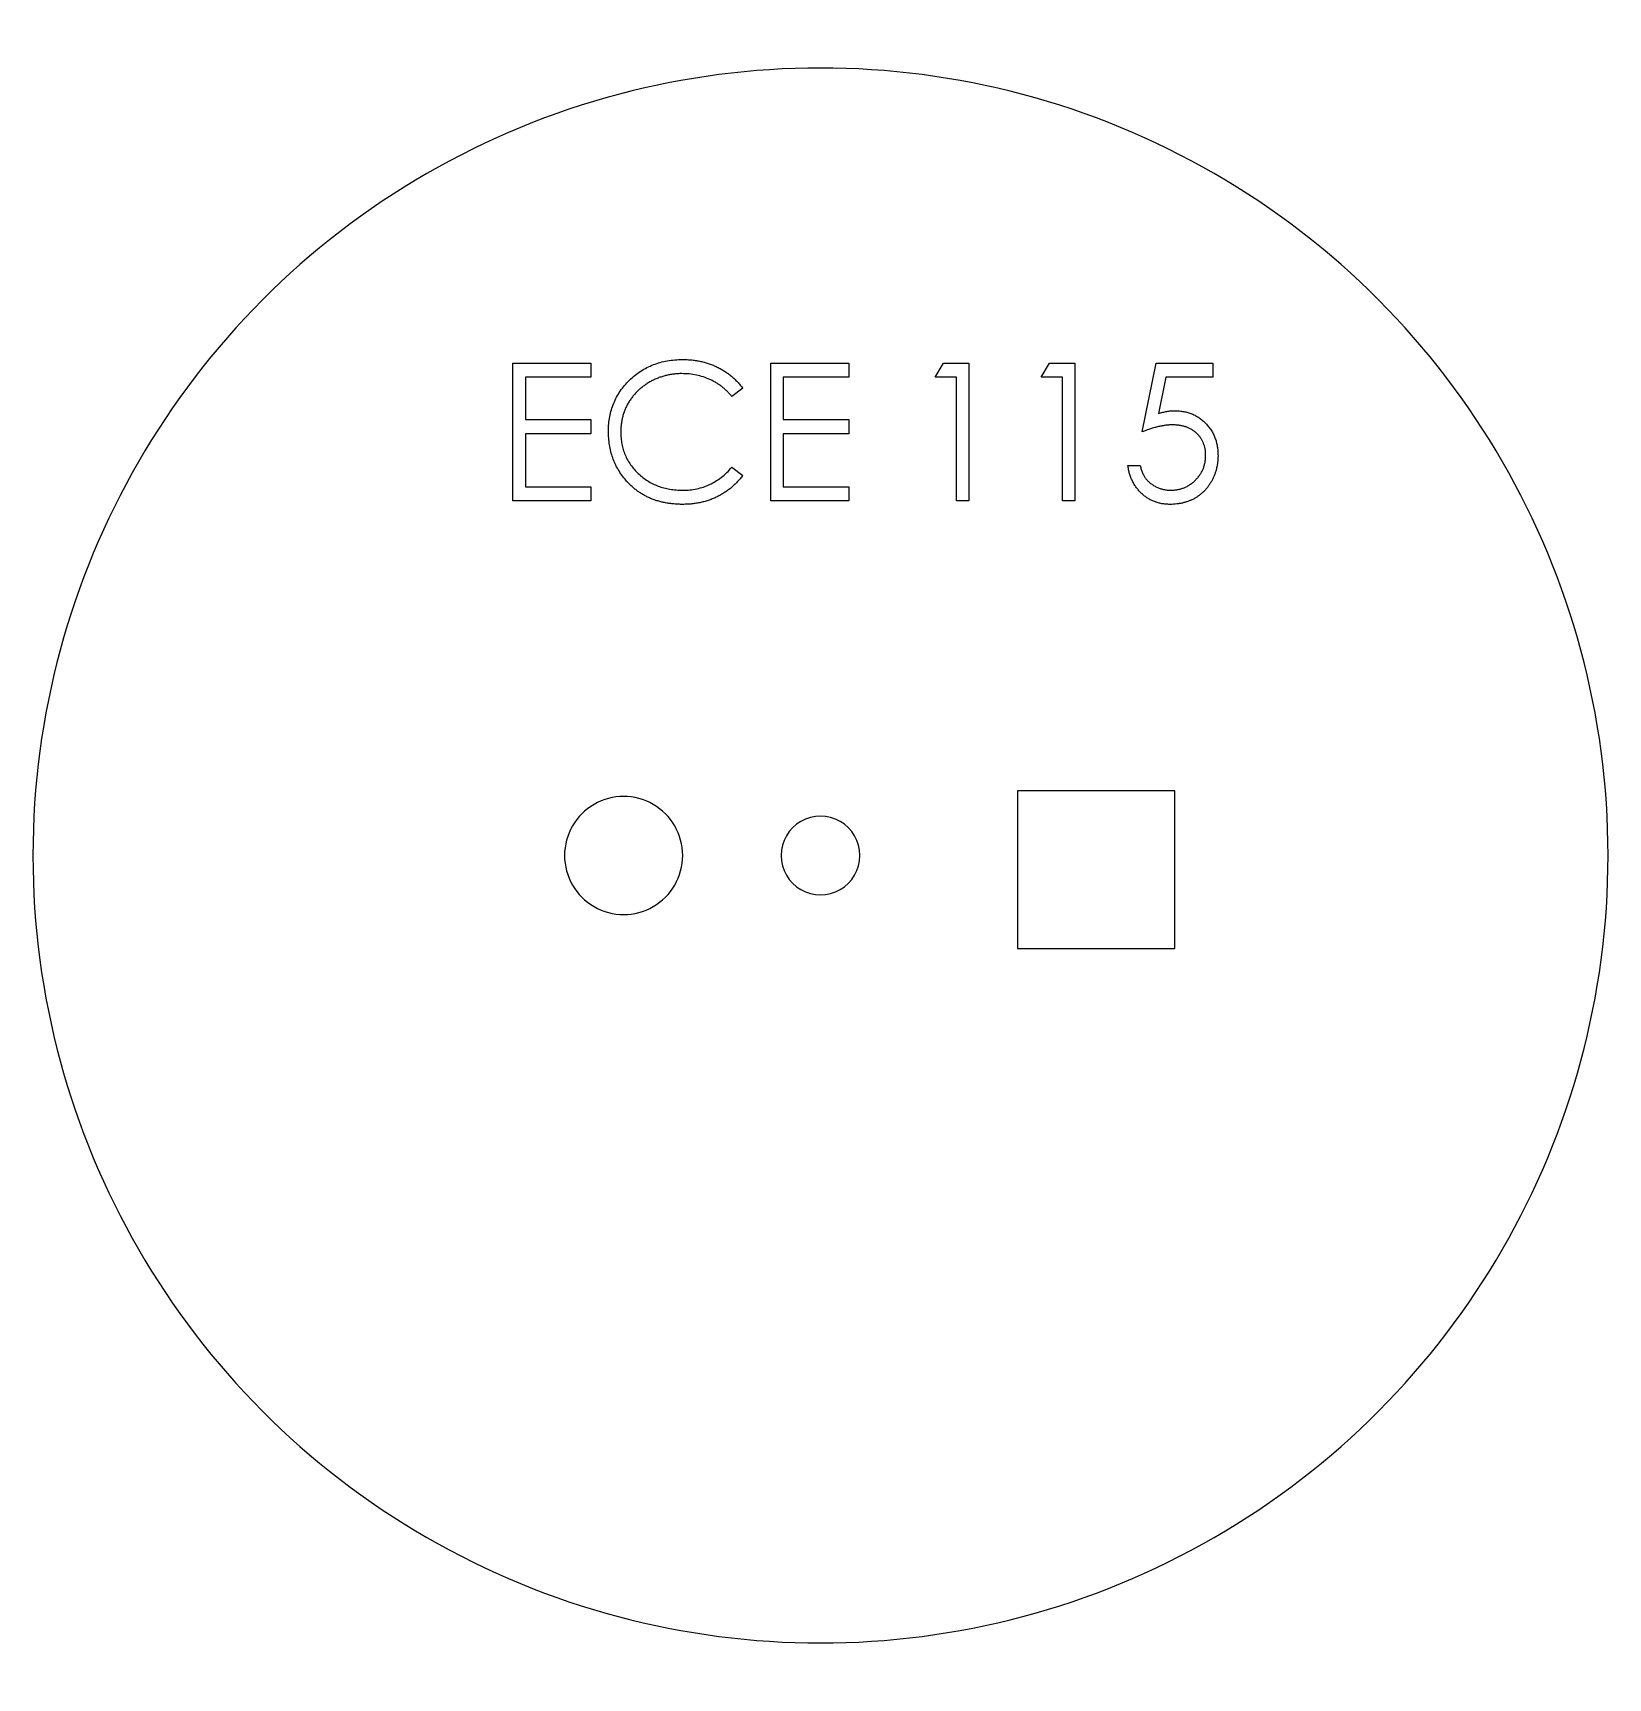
# Model space of a CAD drawing. Extents: x 202 to 429, y 424 to 661.
import ezdxf

# ---------------------------------------------------------------- set-up
doc = ezdxf.new("R2010")
doc.units = 0
doc.layers.get('0').update_dxf_attribs({"linetype": 'CONTINUOUS'})

msp = doc.modelspace()

# ---------------------------------------------------------------- linework, layer by layer
at = {"color": 1}
for points in [[(270.949406, 613.486559), (282.142622, 613.486559)], [(270.949406, 593.64404), (270.949406, 613.486559)], [(272.730145, 611.451429), (272.730145, 605.346038)], [(282.142622, 611.451429), (272.730145, 611.451429)], [(282.142622, 613.486559), (282.142622, 611.451429)], [(308.090533, 613.486559), (319.283749, 613.486559)], [(308.090533, 593.64404), (308.090533, 613.486559)], [(309.871271, 611.451429), (309.871271, 605.346038)], [(319.283749, 611.451429), (309.871271, 611.451429)], [(319.283749, 613.486559), (319.283749, 611.451429)], [(331.748921, 611.451429), (332.913557, 613.486559)], [(334.801617, 611.451429), (331.748921, 611.451429)], [(332.913557, 613.486559), (336.582356, 613.486559)], [(334.801617, 593.64404), (334.801617, 611.451429)], [(336.582356, 613.486559), (336.582356, 593.64404)], [(347.012398, 611.451429), (348.177033, 613.486559)], [(350.065093, 611.451429), (347.012398, 611.451429)], [(348.177033, 613.486559), (351.845832, 613.486559)], [(350.065093, 593.64404), (350.065093, 611.451429)], [(351.845832, 613.486559), (351.845832, 593.64404)], [(361.512701, 603.5653), (363.547831, 613.486559)], [(363.547831, 613.486559), (371.688352, 613.486559)], [(364.939033, 611.451429), (363.869795, 606.232433)], [(371.688352, 611.451429), (364.939033, 611.451429)], [(371.688352, 613.486559), (371.688352, 611.451429)], [(304.020272, 609.845585), (302.462125, 608.653125)], [(272.730145, 605.346038), (282.142622, 605.346038)], [(282.142622, 605.346038), (282.142622, 603.310908)], [(309.871271, 605.346038), (319.283749, 605.346038)], [(319.283749, 605.346038), (319.283749, 603.310908)], [(272.730145, 603.310908), (272.730145, 595.67917)], [(282.142622, 603.310908), (272.730145, 603.310908)], [(309.871271, 603.310908), (309.871271, 595.67917)], [(319.283749, 603.310908), (309.871271, 603.310908)], [(302.462125, 598.477474), (304.020272, 597.296939)], [(359.477571, 598.731866), (361.258309, 598.731866)], [(272.730145, 595.67917), (282.142622, 595.67917)], [(282.142622, 595.67917), (282.142622, 593.64404)], [(309.871271, 595.67917), (319.283749, 595.67917)], [(319.283749, 595.67917), (319.283749, 593.64404)], [(282.142622, 593.64404), (270.949406, 593.64404)], [(319.283749, 593.64404), (308.090533, 593.64404)], [(336.582356, 593.64404), (334.801617, 593.64404)], [(351.845832, 593.64404), (350.065093, 593.64404)]]:
    msp.add_lwpolyline(points, dxfattribs=at)
for points in [[(343.569117, 529.19537), (366.246282, 529.19537), (366.246282, 551.872535), (343.569117, 551.872535)], [(295.38014, 542.573529)], [(320.891951, 542.573529)], [(428.608487, 542.573527)]]:
    msp.add_lwpolyline(points, close=True, dxfattribs=at)
for points in [[(371.915573, 640.768535), (336.833876, 661.022962), (293.611444, 661.022962), (258.529747, 640.768535)], [(258.529747, 640.768535), (223.44805, 620.514108), (201.836834, 583.082383), (201.836834, 542.573529)], [(428.608487, 542.573529), (428.608487, 583.082383), (406.99727, 620.514108), (371.915573, 640.768535)], [(291.161588, 613.252043), (291.48146, 613.377764), (291.808166, 613.48632), (292.139405, 613.577981)], [(292.139405, 613.577981), (292.477198, 613.671457), (292.819704, 613.747363), (293.164919, 613.808524)], [(293.164919, 613.808524), (293.521638, 613.871722), (293.881249, 613.919177), (294.242107, 613.947644)], [(294.242107, 613.947644), (294.614858, 613.977049), (294.988938, 613.986196), (295.363019, 613.995342)], [(295.363019, 613.995342), (295.591007, 613.992609), (295.818994, 613.989875), (296.046695, 613.979443)], [(296.046695, 613.979443), (296.269706, 613.969225), (296.492442, 613.951622), (296.714473, 613.927769)], [(296.714473, 613.927769), (296.9312, 613.904487), (297.147255, 613.87525), (297.362375, 613.840322)], [(297.362375, 613.840322), (297.574, 613.805963), (297.78472, 613.766096), (297.994378, 613.721077)], [(297.994378, 613.721077), (298.201167, 613.676674), (298.406923, 613.627259), (298.610482, 613.570031)], [(298.610482, 613.570031), (298.812583, 613.513215), (299.012518, 613.448699), (299.210687, 613.379238)], [(287.73128, 611.018169), (287.982603, 611.263403), (288.245047, 611.497177), (288.518303, 611.717745)], [(288.518303, 611.717745), (288.784869, 611.932913), (289.061726, 612.135512), (289.34905, 612.321925)], [(289.34905, 612.321925), (289.633962, 612.506771), (289.929167, 612.675701), (290.23147, 612.830707)], [(290.23147, 612.830707), (290.534518, 612.986096), (290.844699, 613.127493), (291.161588, 613.252043)], [(291.83334, 611.328209), (291.654529, 611.25761), (291.478673, 611.179587), (291.304683, 611.097667)], [(292.373921, 611.519002), (292.191723, 611.46122), (292.011073, 611.398382), (291.83334, 611.328209)], [(292.930403, 611.677997), (292.743382, 611.630516), (292.557863, 611.577336), (292.373921, 611.519002)], [(293.490858, 611.801217), (293.302745, 611.766548), (293.115836, 611.725074), (292.930403, 611.677997)], [(294.067213, 611.888664), (293.874298, 611.864634), (293.681957, 611.836437), (293.490858, 611.801217)], [(294.655493, 611.944313), (294.4589, 611.933099), (294.262761, 611.913023), (294.067213, 611.888664)], [(295.251723, 611.960212), (295.052825, 611.957922), (294.853927, 611.955632), (294.655493, 611.944313)], [(296.332886, 611.908538), (295.97377, 611.941959), (295.612746, 611.951086), (295.251723, 611.960212)], [(297.36635, 611.749544), (297.024935, 611.821296), (296.679801, 611.876253), (296.332886, 611.908538)], [(298.356092, 611.487203), (298.03144, 611.592914), (297.700678, 611.679281), (297.36635, 611.749544)], [(299.302109, 611.117541), (298.994157, 611.258451), (298.67813, 611.382344), (298.356092, 611.487203)], [(299.210687, 613.379238), (299.407429, 613.310278), (299.602431, 613.236444), (299.794992, 613.156646)], [(299.794992, 613.156646), (299.985656, 613.077634), (300.173929, 612.992775), (300.359422, 612.902255)], [(300.359422, 612.902255), (300.543739, 612.812309), (300.725312, 612.716774), (300.903979, 612.616064)], [(300.903979, 612.616064), (301.080579, 612.51652), (301.254339, 612.411921), (301.424686, 612.30205)], [(301.424686, 612.30205), (301.59364, 612.193078), (301.759238, 612.07892), (301.921544, 611.960212)], [(301.921544, 611.960212), (302.081603, 611.843147), (302.238461, 611.721659), (302.390578, 611.594525)], [(302.390578, 611.594525), (302.543224, 611.466948), (302.691094, 611.333687), (302.835763, 611.197038)], [(285.875019, 608.589527), (286.034439, 608.883458), (286.210242, 609.168519), (286.399701, 609.444123)], [(286.399701, 609.444123), (286.591504, 609.723138), (286.797305, 609.99246), (287.015805, 610.25102)], [(287.015805, 610.25102), (287.241578, 610.518188), (287.480911, 610.773865), (287.73128, 611.018169)], [(288.573952, 609.126134), (288.450998, 608.992761), (288.332955, 608.854834), (288.220189, 608.712749)], [(288.959513, 609.515671), (288.82665, 609.390215), (288.697808, 609.260486), (288.573952, 609.126134)], [(289.372899, 609.881358), (289.23118, 609.764004), (289.093307, 609.642004), (288.959513, 609.515671)], [(289.814109, 610.223196), (289.663468, 610.113962), (289.516216, 610.000035), (289.372899, 609.881358)], [(290.283143, 610.541186), (290.123489, 610.440168), (289.967052, 610.3341), (289.814109, 610.223196)], [(290.783976, 610.835326), (290.61381, 610.742962), (290.446786, 610.644727), (290.283143, 610.541186)], [(291.304683, 611.097667), (291.128786, 611.014848), (290.954798, 610.928045), (290.783976, 610.835326)], [(299.755244, 610.894949), (299.606256, 610.973253), (299.45518, 611.047499), (299.302109, 611.117541)], [(300.192478, 610.648507), (300.049412, 610.735242), (299.90336, 610.817101), (299.755244, 610.894949)], [(300.609839, 610.378216), (300.47302, 610.471863), (300.334214, 610.562578), (300.192478, 610.648507)], [(301.015275, 610.084076), (300.883475, 610.18657), (300.747665, 610.283881), (300.609839, 610.378216)], [(301.400837, 609.762113), (301.27559, 609.873296), (301.147449, 609.981293), (301.015275, 610.084076)], [(301.770499, 609.416299), (301.650329, 609.53479), (301.527052, 609.650069), (301.400837, 609.762113)], [(302.124262, 609.046637), (302.010259, 609.173478), (301.891967, 609.296529), (301.770499, 609.416299)], [(302.462125, 608.653125), (302.350974, 608.785594), (302.239823, 608.918063), (302.124262, 609.046637)], [(302.835763, 611.197038), (302.9802, 611.060609), (303.121444, 610.920803), (303.257098, 610.775702)], [(303.257098, 610.775702), (303.393729, 610.629557), (303.524688, 610.47804), (303.65061, 610.322568)], [(303.65061, 610.322568), (303.777226, 610.16624), (303.898749, 610.005912), (304.020272, 609.845585)], [(284.877328, 605.775324), (284.940788, 606.106338), (285.019543, 606.434309), (285.11582, 606.757115)], [(285.11582, 606.757115), (285.210703, 607.075249), (285.322604, 607.388367), (285.449709, 607.695183)], [(285.449709, 607.695183), (285.576126, 608.000337), (285.717584, 608.299257), (285.875019, 608.589527)], [(287.103252, 606.832637), (287.033145, 606.665039), (286.967338, 606.495649), (286.908484, 606.323855)], [(287.329819, 607.329496), (287.248118, 607.166831), (287.173525, 607.000634), (287.103252, 606.832637)], [(287.596136, 607.810454), (287.501533, 607.653443), (287.412074, 607.49326), (287.329819, 607.329496)], [(287.89425, 608.271539), (287.790228, 608.12091), (287.690617, 607.967264), (287.596136, 607.810454)], [(288.220189, 608.712749), (288.1065, 608.569499), (287.998174, 608.422025), (287.89425, 608.271539)], [(364.501799, 606.399377), (364.700367, 606.447133), (364.900484, 606.488693), (365.102002, 606.522599)], [(365.102002, 606.522599), (365.290422, 606.5543), (365.480068, 606.579309), (365.670408, 606.594146)], [(365.670408, 606.594146), (365.84887, 606.608057), (366.027943, 606.613026), (366.207015, 606.617995)], [(366.207015, 606.617995), (366.428592, 606.613199), (366.650169, 606.608403), (366.870817, 606.590171)], [(366.870817, 606.590171), (367.084019, 606.572554), (367.296352, 606.542393), (367.506796, 606.502724)], [(367.506796, 606.502724), (367.710332, 606.464357), (367.912101, 606.417098), (368.110975, 606.359629)], [(284.686535, 603.680571), (284.695352, 604.037483), (284.704168, 604.394396), (284.734233, 604.749809)], [(284.734233, 604.749809), (284.763319, 605.093649), (284.812292, 605.436084), (284.877328, 605.775324)], [(286.483173, 604.12973), (286.471847, 603.935273), (286.469561, 603.740349), (286.467274, 603.545426)], [(286.538821, 604.702111), (286.514209, 604.511912), (286.494316, 604.321047), (286.483173, 604.12973)], [(286.626269, 605.254617), (286.591168, 605.071493), (286.562762, 604.887118), (286.538821, 604.702111)], [(286.749489, 605.795198), (286.702429, 605.616403), (286.661059, 605.436125), (286.626269, 605.254617)], [(286.908484, 606.323855), (286.848845, 606.149772), (286.796346, 605.97322), (286.749489, 605.795198)], [(363.333188, 604.185379), (363.137332, 604.130779), (362.942505, 604.072523), (362.748884, 604.010485)], [(363.889669, 604.328474), (363.703124, 604.285007), (363.517699, 604.236815), (363.333188, 604.185379)], [(363.869795, 606.232433), (364.079876, 606.290432), (364.289957, 606.34843), (364.501799, 606.399377)], [(364.426276, 604.43977), (364.246533, 604.407092), (364.067592, 604.369931), (363.889669, 604.328474)], [(364.935059, 604.519267), (364.764776, 604.497222), (364.595172, 604.470476), (364.426276, 604.43977)], [(365.423967, 604.566965), (365.260549, 604.557046), (365.097495, 604.540296), (364.935059, 604.519267)], [(365.885051, 604.582865), (365.731249, 604.579574), (365.577448, 604.576282), (365.423967, 604.566965)], [(366.417683, 604.56299), (366.240408, 604.574927), (366.062729, 604.578896), (365.885051, 604.582865)], [(366.918515, 604.507343), (366.752522, 604.533298), (366.585283, 604.551705), (366.417683, 604.56299)], [(367.395499, 604.411946), (367.237821, 604.4502), (367.078749, 604.482288), (366.918515, 604.507343)], [(367.844659, 604.280775), (367.697566, 604.332642), (367.547177, 604.375147), (367.395499, 604.411946)], [(368.265994, 604.105881), (368.128338, 604.170743), (367.988065, 604.230208), (367.844659, 604.280775)], [(368.110975, 606.359629), (368.30625, 606.303199), (368.498734, 606.236924), (368.68733, 606.160886)], [(368.659506, 603.899189), (368.531761, 603.974364), (368.40012, 604.042684), (368.265994, 604.105881)], [(368.68733, 606.160886), (368.873261, 606.085921), (369.055411, 606.001466), (369.231887, 605.906495)], [(369.231887, 605.906495), (369.408426, 605.811488), (369.579286, 605.705956), (369.744643, 605.59248)], [(369.744643, 605.59248), (369.912338, 605.477402), (370.074373, 605.354154), (370.229577, 605.222818)], [(370.229577, 605.222818), (370.389189, 605.08775), (370.541576, 604.944128), (370.686686, 604.793533)], [(370.686686, 604.793533), (370.832054, 604.642671), (370.97012, 604.48481), (371.100072, 604.320524)], [(371.100072, 604.320524), (371.227394, 604.159563), (371.346925, 603.992433), (371.45781, 603.819691)], [(284.726284, 602.663006), (284.701003, 603.001422), (284.693769, 603.340997), (284.686535, 603.680571)], [(284.845529, 601.685189), (284.792079, 602.009376), (284.750738, 602.335649), (284.726284, 602.663006)], [(286.467274, 603.545426), (286.474427, 603.252146), (286.481582, 602.958866), (286.507022, 602.666981)], [(286.507022, 602.666981), (286.531532, 602.385788), (286.573014, 602.10589), (286.626269, 601.828284)], [(286.626269, 601.828284), (286.678207, 601.557535), (286.741346, 601.288967), (286.821037, 601.025362)], [(362.144704, 603.803792), (361.933053, 603.726942), (361.722877, 603.646121), (361.512701, 603.5653)], [(362.748884, 604.010485), (362.546171, 603.945533), (362.344778, 603.876437), (362.144704, 603.803792)], [(369.029168, 603.652747), (368.910982, 603.74206), (368.78719, 603.824048), (368.659506, 603.899189)], [(369.367031, 603.366557), (369.259175, 603.467447), (369.146956, 603.563735), (369.029168, 603.652747)], [(369.673096, 603.052542), (369.576377, 603.162212), (369.473844, 603.266642), (369.367031, 603.366557)], [(369.939412, 602.714679), (369.857279, 602.832309), (369.767986, 602.944947), (369.673096, 603.052542)], [(370.162004, 602.352966), (370.094606, 602.477555), (370.020498, 602.598549), (369.939412, 602.714679)], [(370.344848, 601.967405), (370.290663, 602.098987), (370.22972, 602.22779), (370.162004, 602.352966)], [(370.487943, 601.561968), (370.447178, 601.699427), (370.399443, 601.834826), (370.344848, 601.967405)], [(371.45781, 603.819691), (371.569105, 603.646309), (371.67169, 603.467273), (371.763874, 603.283085)], [(371.763874, 603.283085), (371.85578, 603.099453), (371.937349, 602.910701), (372.010316, 602.718654)], [(372.010316, 602.718654), (372.085076, 602.521889), (372.150804, 602.321667), (372.205084, 602.118449)], [(372.205084, 602.118449), (372.260678, 601.910312), (372.304262, 601.699032), (372.34023, 601.486446)], [(285.040297, 600.743147), (284.961473, 601.054006), (284.897727, 601.368603), (284.845529, 601.685189)], [(285.314564, 599.840852), (285.20934, 600.13724), (285.117573, 600.438398), (285.040297, 600.743147)], [(285.668326, 598.974332), (285.536678, 599.257241), (285.418993, 599.546698), (285.314564, 599.840852)], [(286.821037, 601.025362), (286.899388, 600.76619), (286.993741, 600.511818), (287.099277, 600.262188)], [(287.099277, 600.262188), (287.204831, 600.012519), (287.321571, 599.767593), (287.45304, 599.530813)], [(287.45304, 599.530813), (287.585449, 599.292341), (287.732798, 599.062132), (287.890275, 598.839187)], [(370.59129, 601.132683), (370.564322, 601.277461), (370.529808, 601.4208), (370.487943, 601.561968)], [(370.579365, 599.169101), (370.61056, 599.336075), (370.633166, 599.504706), (370.646938, 599.673908)], [(370.650913, 600.679549), (370.639033, 600.831428), (370.619203, 600.982826), (370.59129, 601.132683)], [(370.646938, 599.673908), (370.661247, 599.849716), (370.666017, 600.026141), (370.670787, 600.202565)], [(370.670787, 600.202565), (370.667054, 600.361735), (370.663321, 600.520904), (370.650913, 600.679549)], [(372.34023, 601.486446), (372.377462, 601.26638), (372.406533, 601.044916), (372.423702, 600.822644)], [(372.435626, 599.642109), (372.427381, 599.48276), (372.41467, 599.323576), (372.395878, 599.165126)], [(372.423702, 600.822644), (372.441567, 600.591359), (372.446546, 600.359201), (372.451526, 600.127043)], [(372.451526, 600.127043), (372.447755, 599.965342), (372.443985, 599.803641), (372.435626, 599.642109)], [(286.101586, 598.147561), (285.944798, 598.416558), (285.799618, 598.692189), (285.668326, 598.974332)], [(286.614344, 597.356563), (286.430105, 597.611007), (286.259927, 597.875901), (286.101586, 598.147561)], [(287.202624, 596.605313), (287.001729, 596.852161), (286.800834, 597.099009), (286.614344, 597.356563)], [(287.890275, 598.839187), (288.050498, 598.612356), (288.221206, 598.393045), (288.403033, 598.183334)], [(288.403033, 598.183334), (288.589687, 597.968057), (288.788058, 597.762897), (288.995288, 597.56723)], [(288.995288, 597.56723), (289.203749, 597.370401), (289.421174, 597.183179), (289.647165, 597.006775)], [(289.647165, 597.006775), (289.870672, 596.83231), (290.102558, 596.668427), (290.342766, 596.517866)], [(300.128881, 596.462219), (300.41317, 596.6366), (300.687806, 596.826545), (300.951677, 597.030624)], [(300.951677, 597.030624), (301.222315, 597.239936), (301.481627, 597.464118), (301.726776, 597.702376)], [(301.726776, 597.702376), (301.982138, 597.95056), (302.222132, 598.214017), (302.462125, 598.477474)], [(304.020272, 597.296939), (303.894878, 597.135147), (303.769484, 596.973354), (303.638685, 596.815981)], [(359.580917, 598.127686), (359.540134, 598.32785), (359.508852, 598.529858), (359.477571, 598.731866)], [(359.724012, 597.551331), (359.668862, 597.741566), (359.62043, 597.933761), (359.580917, 598.127686)], [(359.906856, 597.0028), (359.837774, 597.182747), (359.777709, 597.36611), (359.724012, 597.551331)], [(360.133424, 596.486067), (360.050265, 596.654862), (359.974267, 596.827205), (359.906856, 597.0028)], [(361.258309, 598.731866), (361.302125, 598.542644), (361.34594, 598.353424), (361.401405, 598.167435)], [(361.401405, 598.167435), (361.452546, 597.995942), (361.513591, 597.827198), (361.584248, 597.662627)], [(361.584248, 597.662627), (361.650921, 597.507338), (361.726154, 597.355765), (361.810816, 597.209492)], [(361.810816, 597.209492), (361.890771, 597.071352), (361.979137, 596.93794), (362.077132, 596.812007)], [(369.533976, 596.978951), (369.641201, 597.104954), (369.742597, 597.236005), (369.836066, 597.372462)], [(369.836066, 597.372462), (369.928156, 597.506907), (370.01255, 597.646601), (370.090456, 597.789823)], [(370.090456, 597.789823), (370.167815, 597.932036), (370.238776, 598.077728), (370.301125, 598.227058)], [(370.301125, 598.227058), (370.363948, 598.377524), (370.418028, 598.531684), (370.464094, 598.688142)], [(370.464094, 598.688142), (370.510682, 598.846373), (370.549072, 599.006956), (370.579365, 599.169101)], [(371.942744, 597.364512), (371.885289, 597.22072), (371.822115, 597.079235), (371.755924, 596.939202)], [(372.097763, 597.797773), (372.050959, 597.651652), (371.999657, 597.506951), (371.942744, 597.364512)], [(372.224959, 598.242957), (372.187396, 598.093253), (372.144857, 597.944795), (372.097763, 597.797773)], [(372.32433, 598.700066), (372.295777, 598.546731), (372.262909, 598.394209), (372.224959, 598.242957)], [(372.395878, 599.165126), (372.377403, 599.009359), (372.35305, 598.854302), (372.32433, 598.700066)], [(287.58421, 596.183978), (287.453475, 596.321099), (287.32805, 596.463206), (287.202624, 596.605313)], [(287.985672, 595.790466), (287.847982, 595.917644), (287.7135, 596.048373), (287.58421, 596.183978)], [(288.403033, 595.424779), (288.260624, 595.542857), (288.121585, 595.66493), (287.985672, 595.790466)], [(288.836293, 595.086915), (288.688339, 595.194875), (288.544034, 595.307867), (288.403033, 595.424779)], [(289.289427, 594.776876), (289.135644, 594.876171), (288.984146, 594.97903), (288.836293, 595.086915)], [(289.758461, 594.490686), (289.599509, 594.581709), (289.443323, 594.677508), (289.289427, 594.776876)], [(290.342766, 596.517866), (290.580547, 596.368827), (290.826482, 596.232842), (291.078115, 596.108456)], [(291.078115, 596.108456), (291.330914, 595.983494), (291.589465, 595.870239), (291.853214, 595.770592)], [(291.853214, 595.770592), (292.12142, 595.669261), (292.395002, 595.582001), (292.672036, 595.508251)], [(292.672036, 595.508251), (292.95514, 595.432886), (293.241849, 595.371629), (293.530606, 595.321433)], [(293.530606, 595.321433), (293.829541, 595.269467), (294.13067, 595.229356), (294.432901, 595.206161)], [(294.432901, 595.206161), (294.746127, 595.182123), (295.060535, 595.176255), (295.374943, 595.170388)], [(295.374943, 595.170388), (295.721353, 595.179962), (296.067761, 595.189536), (296.412383, 595.222061)], [(296.412383, 595.222061), (296.746059, 595.253552), (297.078059, 595.30656), (297.406099, 595.37708)], [(297.406099, 595.37708), (297.727212, 595.446112), (298.044529, 595.531923), (298.356092, 595.635446)], [(298.356092, 595.635446), (298.666064, 595.738442), (298.970341, 595.85897), (299.266335, 595.997159)], [(299.266335, 595.997159), (299.562466, 596.135412), (299.850307, 596.291343), (300.128881, 596.462219)], [(301.388912, 594.8206), (301.218366, 594.710996), (301.044625, 594.606431), (300.868205, 594.506585)], [(301.88577, 595.162438), (301.724073, 595.042971), (301.558064, 594.929307), (301.388912, 594.8206)], [(302.358779, 595.536075), (302.20469, 595.407044), (302.047383, 595.281842), (301.88577, 595.162438)], [(302.807938, 595.933562), (302.662242, 595.796645), (302.512102, 595.664465), (302.358779, 595.536075)], [(303.233249, 596.358872), (303.095689, 596.212934), (302.954048, 596.070866), (302.807938, 595.933562)], [(303.638685, 596.815981), (303.508513, 596.659362), (303.372987, 596.50712), (303.233249, 596.358872)], [(360.403714, 595.993184), (360.30623, 596.15325), (360.216273, 596.317898), (360.133424, 596.486067)], [(360.713753, 595.5321), (360.60378, 595.681232), (360.50007, 595.83497), (360.403714, 595.993184)], [(361.063541, 595.09884), (360.940469, 595.237817), (360.823966, 595.382645), (360.713753, 595.5321)], [(361.457053, 594.693404), (361.320061, 594.822834), (361.188419, 594.957824), (361.063541, 595.09884)], [(361.882363, 594.327716), (361.734324, 594.441902), (361.593052, 594.564913), (361.457053, 594.693404)], [(362.077132, 596.812007), (362.173406, 596.688282), (362.278975, 596.571776), (362.391145, 596.462219)], [(362.391145, 596.462219), (362.50545, 596.350577), (362.626609, 596.246151), (362.752859, 596.148204)], [(362.752859, 596.148204), (362.883919, 596.046524), (363.020462, 595.951827), (363.162269, 595.865989)], [(363.162269, 595.865989), (363.309831, 595.776667), (363.463092, 595.696936), (363.619378, 595.623522)], [(363.619378, 595.623522), (363.777673, 595.549165), (363.939071, 595.481288), (364.104312, 595.424779)], [(364.104312, 595.424779), (364.268203, 595.368731), (364.435873, 595.323868), (364.605145, 595.285658)], [(364.605145, 595.285658), (364.773259, 595.247711), (364.942954, 595.216328), (365.113928, 595.198211)], [(365.113928, 595.198211), (365.286626, 595.179913), (365.46063, 595.17515), (365.634635, 595.170388)], [(365.634635, 595.170388), (365.804478, 595.175041), (365.974321, 595.179694), (366.143417, 595.194237)], [(366.143417, 595.194237), (366.307273, 595.208329), (366.470427, 595.231707), (366.632325, 595.261809)], [(366.632325, 595.261809), (366.791721, 595.291447), (366.949899, 595.327602), (367.105334, 595.373105)], [(367.105334, 595.373105), (367.258944, 595.418075), (367.409875, 595.472173), (367.558469, 595.5321)], [(367.558469, 595.5321), (367.705963, 595.591585), (367.851155, 595.656812), (367.991729, 595.730843)], [(367.991729, 595.730843), (368.135267, 595.806436), (368.27399, 595.891206), (368.409089, 595.98126)], [(368.409089, 595.98126), (368.54569, 596.072314), (368.678588, 596.168768), (368.806576, 596.271425)], [(368.806576, 596.271425), (368.939124, 596.377739), (369.066407, 596.490706), (369.188163, 596.609288)], [(369.188163, 596.609288), (369.309091, 596.727064), (369.424567, 596.85038), (369.533976, 596.978951)], [(370.165979, 594.772901), (370.056529, 594.676397), (369.943659, 594.583823), (369.828115, 594.494661)], [(370.483968, 595.074991), (370.381905, 594.970262), (370.275659, 594.869608), (370.165979, 594.772901)], [(370.778108, 595.40093), (370.684104, 595.288737), (370.586132, 595.179823), (370.483968, 595.074991)], [(371.052373, 595.750718), (370.964384, 595.631462), (370.87328, 595.514516), (370.778108, 595.40093)], [(371.31074, 596.124355), (371.228969, 595.996888), (371.142299, 595.872596), (371.052373, 595.750718)], [(371.545257, 596.521841), (371.471831, 596.386633), (371.393815, 596.253855), (371.31074, 596.124355)], [(371.755924, 596.939202), (371.689309, 596.79827), (371.619638, 596.658809), (371.545257, 596.521841)], [(290.243395, 594.23232), (290.079142, 594.313412), (289.917418, 594.399661), (289.758461, 594.490686)], [(290.748202, 594.001778), (290.57776, 594.073773), (290.409288, 594.150416), (290.243395, 594.23232)], [(291.26891, 593.799059), (291.093429, 593.861507), (290.919817, 593.929287), (290.748202, 594.001778)], [(291.805516, 593.624165), (291.625301, 593.678348), (291.446153, 593.735984), (291.26891, 593.799059)], [(292.358022, 593.473121), (292.172402, 593.517746), (291.98841, 593.569177), (291.805516, 593.624165)], [(292.930403, 593.353875), (292.738664, 593.389111), (292.547495, 593.427569), (292.358022, 593.473121)], [(293.518682, 593.258478), (293.321879, 593.285391), (293.125845, 593.317958), (292.930403, 593.353875)], [(294.122861, 593.190905), (293.921002, 593.209454), (293.719442, 593.231024), (293.518682, 593.258478)], [(294.746915, 593.147182), (294.53861, 593.155934), (294.330577, 593.171819), (294.122861, 593.190905)], [(295.386868, 593.135258), (295.173455, 593.136743), (294.960042, 593.138228), (294.746915, 593.147182)], [(296.062595, 593.151157), (295.837586, 593.140359), (295.612227, 593.137808), (295.386868, 593.135258)], [(296.718448, 593.20283), (296.500277, 593.179988), (296.281602, 593.161667), (296.062595, 593.151157)], [(297.362375, 593.286302), (297.148616, 593.252321), (296.933777, 593.225374), (296.718448, 593.20283)], [(297.986429, 593.405548), (297.779661, 593.359538), (297.571535, 593.319553), (297.362375, 593.286302)], [(298.598558, 593.560568), (298.39609, 593.502954), (298.19193, 593.451276), (297.986429, 593.405548)], [(299.190813, 593.747387), (298.995167, 593.679632), (298.797681, 593.617229), (298.598558, 593.560568)], [(299.767168, 593.966004), (299.577394, 593.887164), (299.38501, 593.814639), (299.190813, 593.747387)], [(300.327624, 594.220395), (300.143539, 594.12974), (299.956654, 594.044724), (299.767168, 593.966004)], [(300.868205, 594.506585), (300.69074, 594.406148), (300.510565, 594.310487), (300.327624, 594.220395)], [(362.335498, 594.013702), (362.17991, 594.111782), (362.027868, 594.215486), (361.882363, 594.327716)], [(362.808506, 593.743412), (362.646457, 593.825352), (362.489246, 593.916781), (362.335498, 594.013702)], [(363.305365, 593.524794), (363.13624, 593.589542), (362.969972, 593.661766), (362.808506, 593.743412)], [(363.826072, 593.353875), (363.649773, 593.401677), (363.476113, 593.459425), (363.305365, 593.524794)], [(364.370628, 593.234629), (364.187457, 593.266918), (364.0054, 593.305251), (363.826072, 593.353875)], [(364.939033, 593.159107), (364.748623, 593.1746), (364.559036, 593.201417), (364.370628, 593.234629)], [(365.531288, 593.135258), (365.333576, 593.139174), (365.135864, 593.143091), (364.939033, 593.159107)], [(366.028146, 593.147182), (365.862767, 593.138261), (365.697028, 593.136759), (365.531288, 593.135258)], [(366.51308, 593.190905), (366.351837, 593.171783), (366.190165, 593.155922), (366.028146, 593.147182)], [(366.982114, 593.258478), (366.826529, 593.231216), (366.670009, 593.209516), (366.51308, 593.190905)], [(367.435248, 593.353875), (367.285288, 593.317071), (367.134149, 593.285119), (366.982114, 593.258478)], [(367.872483, 593.477096), (367.728331, 593.430752), (367.582358, 593.389979), (367.435248, 593.353875)], [(368.293819, 593.62814), (368.154782, 593.573828), (368.014517, 593.522758), (367.872483, 593.477096)], [(368.70323, 593.803034), (368.56919, 593.739396), (368.432113, 593.682164), (368.293819, 593.62814)], [(369.096741, 594.009728), (368.96785, 593.936494), (368.837054, 593.866571), (368.70323, 593.803034)], [(369.474353, 594.240269), (369.351435, 594.158795), (369.225032, 594.082621), (369.096741, 594.009728)], [(369.828115, 594.494661), (369.713088, 594.405896), (369.595411, 594.320512), (369.474353, 594.240269)], [(282.623506, 549.940259), (279.992008, 548.420616), (278.371364, 545.612295), (278.372267, 542.573529)], [(291.128901, 549.940259), (288.497403, 551.459903), (285.255004, 551.459903), (282.623506, 549.940259)], [(295.38014, 542.573529), (295.381043, 545.612295), (293.760399, 548.420616), (291.128901, 549.940259)], [(312.388014, 547.483279), (310.63393, 546.470558), (309.553369, 544.598972), (309.553369, 542.573529)], [(318.057306, 547.483279), (316.303221, 548.496001), (314.142099, 548.496001), (312.388014, 547.483279)], [(320.891951, 542.573529), (320.891951, 544.598972), (319.81139, 546.470558), (318.057306, 547.483279)], [(201.836834, 542.573529), (201.836833, 502.064675), (223.448049, 464.632949), (258.529746, 444.378522)], [(278.372267, 542.573529), (278.371364, 539.534763), (279.992008, 536.726442), (282.623506, 535.206799)], [(291.128901, 535.206799), (293.760399, 536.726442), (295.381043, 539.534763), (295.38014, 542.573529)], [(309.553369, 542.573529), (309.553369, 540.548086), (310.63393, 538.6765), (312.388014, 537.663779)], [(318.057306, 537.663779), (319.81139, 538.6765), (320.891951, 540.548086), (320.891951, 542.573529)], [(371.915573, 444.378521), (406.99727, 464.632948), (428.608487, 502.064673), (428.608487, 542.573527)], [(312.388014, 537.663779), (314.142099, 536.651057), (316.303221, 536.651057), (318.057306, 537.663779)], [(282.623506, 535.206799), (285.255004, 533.687155), (288.497403, 533.687155), (291.128901, 535.206799)], [(258.529746, 444.378522), (293.611443, 424.124094), (336.833876, 424.124094), (371.915573, 444.378521)]]:
    msp.add_open_spline(points, degree=3, dxfattribs=at)

doc.saveas('drawing.dxf')
